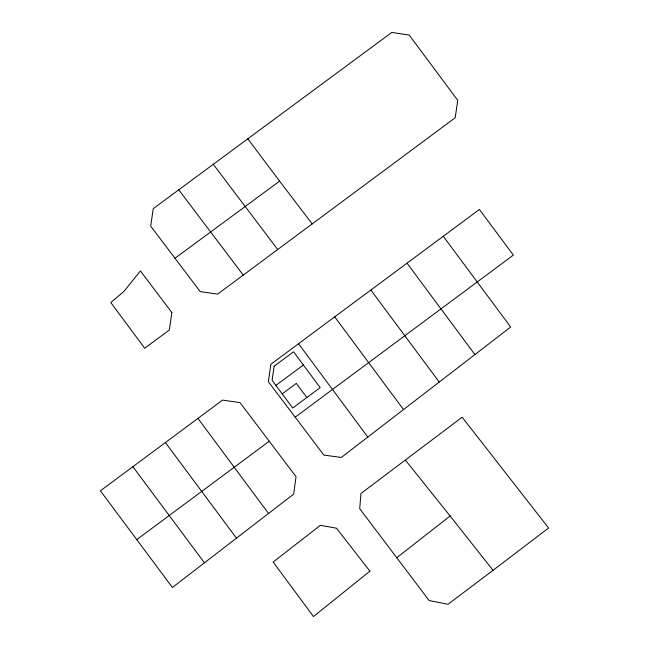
<?xml version="1.0" encoding="UTF-8"?>
<svg xmlns="http://www.w3.org/2000/svg" width="649" height="649" viewBox="0 0 649 649"><rect width="100%" height="100%" fill="white"/><g stroke="black" fill="none" stroke-linecap="round" stroke-linejoin="round"><path stroke-width="0.97" d="M396.604 557.864L450.114 515.987L493.037 570.309L548.592 528.002L462.161 417.218L360.925 493.516L359.716 508.686L429.119 600.536L448.021 604.3L493.037 570.309M204.435 562.821L293.673 494.108L296.033 476.642L240.008 402.615L222.575 400.117L100.408 490.798L172.391 587.475L204.435 562.821L132.875 466.68M443.275 236.285L510.682 327.039L341.325 457.448L323.859 455.087L268.353 381.701L270.852 364.267L479.408 209.449L513.359 255.13L295.19 417.161M243.245 275.095L217.642 294.111L200.208 291.612L150.698 226.112L153.229 208.678L391.753 32.45L409.186 35.054L457.756 100.352L455.184 117.777L243.245 275.095L178.759 189.8M275.898 385.401L303.383 365.006M282.193 393.878L296.333 383.389L306.831 397.529M269.27 441.247L136.606 539.717M312.201 223.929L279.589 181.136L174.995 258.261M405.544 460.279L450.114 515.987M277.723 249.524L213.278 164.302M247.821 138.805L279.589 181.136M474.906 354.581L407.037 263.194M439.227 382.05L370.871 290.03M403.516 409.551L334.706 316.866M197.953 418.394L268.532 513.481M165.414 442.553L236.447 538.167M298.54 343.702L367.805 437.061M171.863 312.534L169.357 329.968L144.711 348.245L110.792 302.531L123.862 291.506L140.411 270.941L171.863 312.534M274.129 366.214L272.118 380.298L292.691 408.018L320.176 387.623L293.575 351.79L274.129 366.214M369.914 571.152L313.475 616.55L273.14 562.058L320.363 525.309L336.498 528.213L369.914 571.152"/></g></svg>
